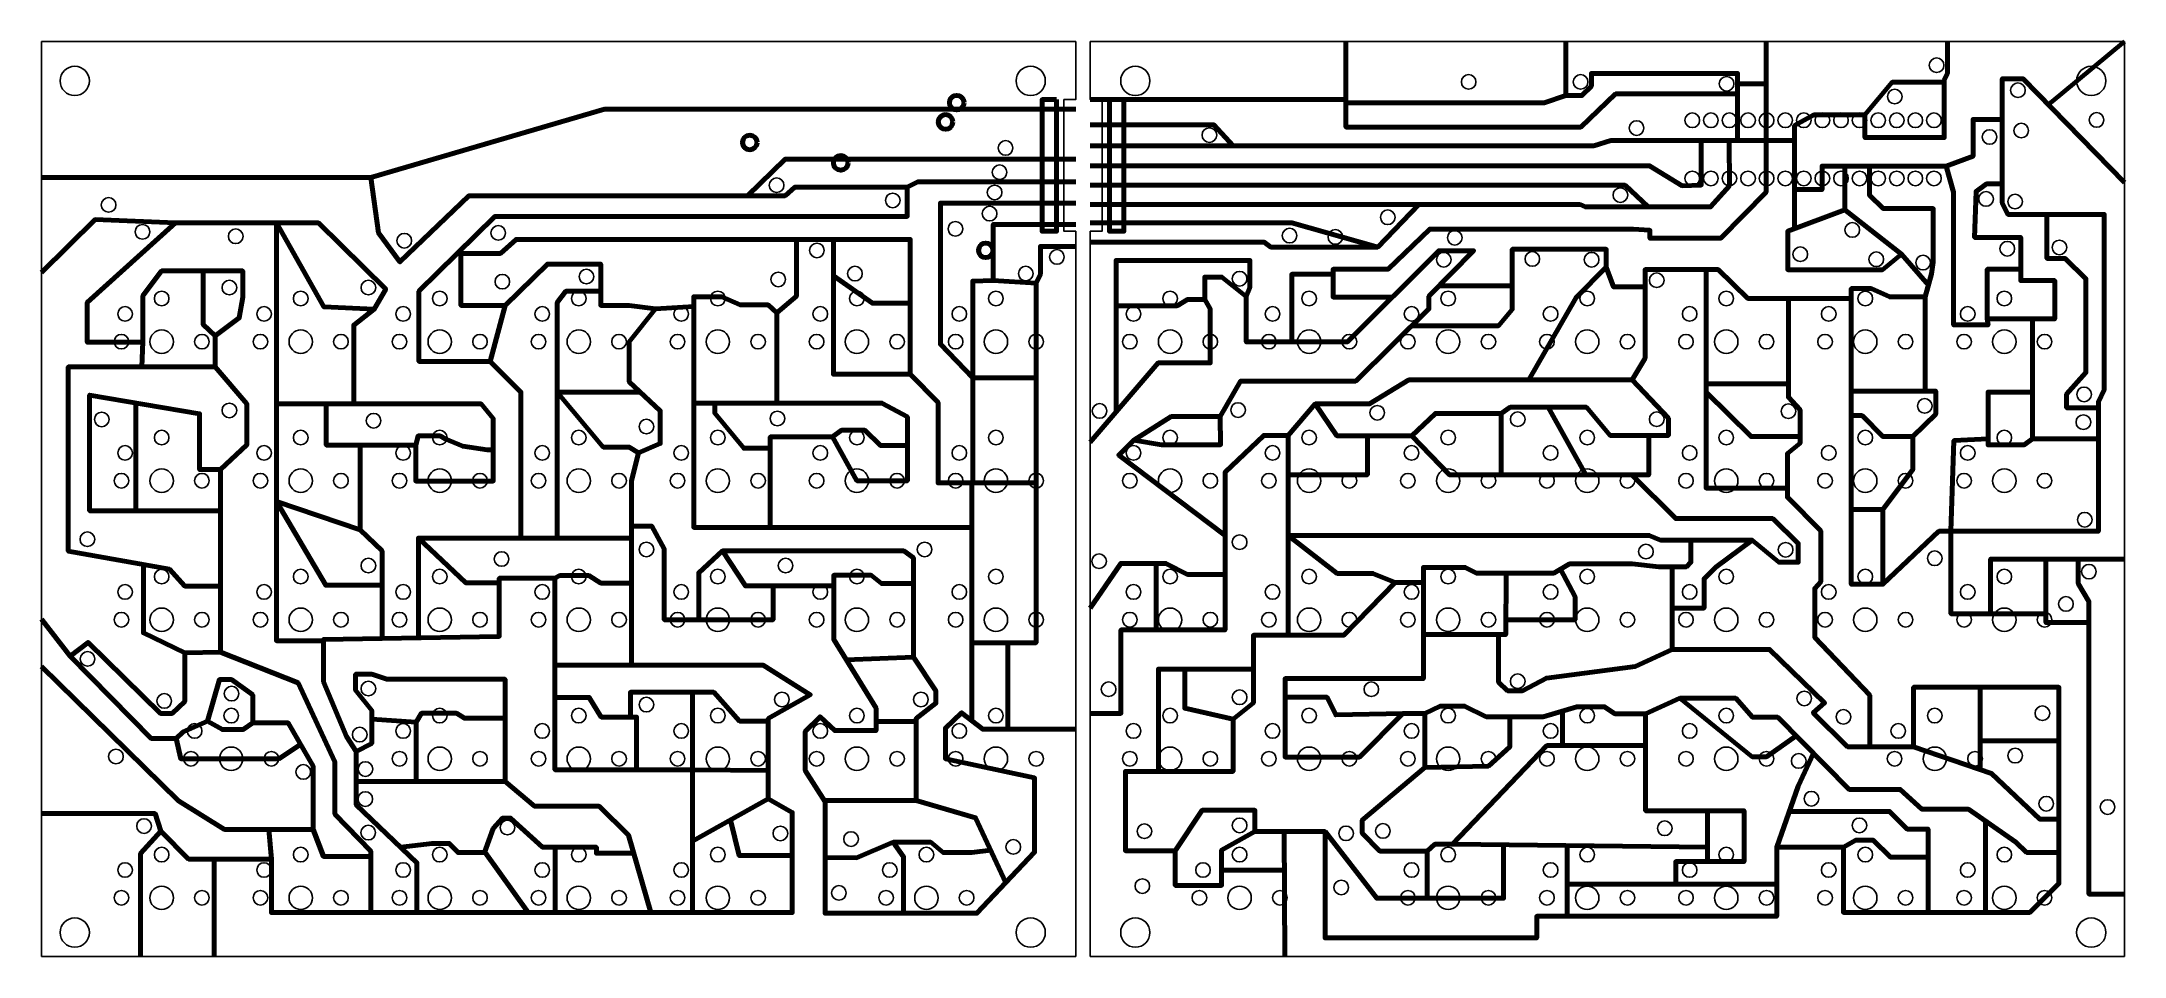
# Model space of a CAD drawing. Header units: millimetres. Extents: x -5 to 280, y -3 to 122.
import ezdxf

# ---------------------------------------------------------------- set-up
doc = ezdxf.new("R2010")
doc.units = ezdxf.units.MM
doc.layers.add('pcb-cuts', color=211, linetype='Continuous')
doc.layers.add('toolpath-pcb-bottom', color=155, linetype='Continuous', lineweight=200)

msp = doc.modelspace()

# ---------------------------------------------------------------- linework, layer by layer
at = {"layer": 'pcb-cuts'}
for points in [[(136.78, 95.84), (135.18, 95.84), (135.18, 113.84), (136.78, 113.84), (136.78, 121.75), (-4.52, 121.75), (-4.52, -3.25), (136.78, -3.25)], [(138.78, 95.84), (140.38, 95.84), (140.38, 113.84), (138.78, 113.84), (138.78, 121.75), (280.08, 121.75), (280.08, -3.25), (138.78, -3.25)]]:
    msp.add_lwpolyline(points, close=True, dxfattribs=at)
for centre, radius in [((0, 116.38), 2), ((130.63, 116.38), 2), ((144.93, 116.38), 2), ((190.48, 116.25), 1), ((205.78, 116.25), 1), ((225.73, 115.99), 1), ((254.43, 118.53), 1), ((275.56, 116.38), 2), ((120.52, 113.41), 1), ((248.71, 114.25), 1), ((265.54, 115.11), 1), ((119, 110.78), 1), ((221.04, 111), 1), ((223.58, 111), 1), ((226.12, 111), 1), ((228.66, 111), 1), ((231.2, 111), 1), ((233.74, 111), 1), ((236.28, 111), 1), ((238.82, 111), 1), ((241.36, 111), 1), ((243.9, 111), 1), ((246.44, 111), 1), ((248.98, 111), 1), ((251.52, 111), 1), ((254.06, 111), 1), ((276.28, 111.05), 1), ((92.25, 107.97), 1), ((127.2, 107.22), 1), ((155.05, 108.98), 1), ((213.42, 109.94), 1), ((261.66, 108.72), 1), ((265.99, 109.6), 1), ((104.67, 105.18), 1), ((95.91, 102.13), 1), ((126.38, 103.91), 1), ((221.04, 103.06), 1), ((223.58, 103.06), 1), ((226.12, 103.06), 1), ((228.66, 103.06), 1), ((231.2, 103.06), 1), ((233.74, 103.06), 1), ((236.28, 103.06), 1), ((238.82, 103.06), 1), ((241.36, 103.06), 1), ((243.9, 103.06), 1), ((246.44, 103.06), 1), ((248.98, 103.06), 1), ((251.52, 103.06), 1), ((254.06, 103.06), 1), ((4.63, 99.44), 1), ((111.79, 100.05), 1), ((125.7, 101.14), 1), ((211.21, 100.78), 1), ((261.18, 100.25), 1), ((265.15, 99.9), 1), ((120.35, 96.17), 1), ((125.02, 98.25), 1), ((179.43, 97.75), 1), ((242.9, 96.02), 1), ((9.26, 95.76), 1), ((22, 95.15), 1), ((45.03, 94.55), 1), ((57.87, 95.62), 1), ((101.42, 93.22), 1), ((124.5, 93.23), 1), ((166.01, 95.24), 1), ((172.27, 95.06), 1), ((188.58, 94.95), 1), ((264.08, 93.45), 1), ((271.21, 93.63), 1), ((134.21, 92.33), 1), ((187.08, 91.95), 1), ((199.18, 92.05), 1), ((207.28, 91.95), 1), ((235.8, 92.7), 1), ((246.18, 92.01), 1), ((252.58, 91.55), 1), ((21.13, 88.15), 1), ((40.13, 88.15), 1), ((58.43, 88.95), 1), ((69.93, 89.65), 1), ((96.13, 89.25), 1), ((106.62, 90.05), 1), ((129.96, 90.06), 1), ((159.18, 89.35), 1), ((216.18, 89.15), 1), ((6.88, 84.55), 1), ((11.88, 86.65), 1), ((25.88, 84.55), 1), ((30.88, 86.65), 1), ((44.88, 84.55), 1), ((49.88, 86.65), 1), ((63.88, 84.55), 1), ((68.88, 86.65), 1), ((82.88, 84.55), 1), ((87.88, 86.65), 1), ((101.88, 84.55), 1), ((106.88, 86.65), 1), ((120.88, 84.55), 1), ((125.88, 86.65), 1), ((144.68, 84.55), 1), ((149.68, 86.65), 1), ((163.68, 84.55), 1), ((168.68, 86.65), 1), ((182.68, 84.55), 1), ((187.68, 86.65), 1), ((201.68, 84.55), 1), ((206.68, 86.65), 1), ((220.68, 84.55), 1), ((225.68, 86.65), 1), ((239.68, 84.55), 1), ((244.68, 86.65), 1), ((258.68, 84.55), 1), ((263.68, 86.65), 1), ((6.38, 80.75), 1), ((11.88, 80.75), 1.6), ((17.38, 80.75), 1), ((25.38, 80.75), 1), ((30.88, 80.75), 1.6), ((36.38, 80.75), 1), ((44.38, 80.75), 1), ((49.88, 80.75), 1.6), ((55.38, 80.75), 1), ((63.38, 80.75), 1), ((68.88, 80.75), 1.6), ((74.38, 80.75), 1), ((82.38, 80.75), 1), ((87.88, 80.75), 1.6), ((93.38, 80.75), 1), ((101.38, 80.75), 1), ((106.88, 80.75), 1.6), ((112.38, 80.75), 1), ((120.38, 80.75), 1), ((125.88, 80.75), 1.6), ((131.38, 80.75), 1), ((144.18, 80.75), 1), ((149.68, 80.75), 1.6), ((155.18, 80.75), 1), ((163.18, 80.75), 1), ((168.68, 80.75), 1.6), ((174.18, 80.75), 1), ((182.18, 80.75), 1), ((187.68, 80.75), 1.6), ((193.18, 80.75), 1), ((201.18, 80.75), 1), ((206.68, 80.75), 1.6), ((212.18, 80.75), 1), ((220.18, 80.75), 1), ((225.68, 80.75), 1.6), ((231.18, 80.75), 1), ((239.18, 80.75), 1), ((244.68, 80.75), 1.6), ((250.18, 80.75), 1), ((258.18, 80.75), 1), ((263.68, 80.75), 1.6), ((269.18, 80.75), 1), ((274.58, 73.55), 1), ((21.13, 71.35), 1), ((96.03, 70.25), 1), ((140.04, 71.28), 1), ((158.98, 71.41), 1), ((177.98, 71.03), 1), ((197.18, 70.15), 1), ((216.18, 70.15), 1), ((234.18, 71.25), 1), ((252.81, 71.97), 1), ((3.7, 70.12), 1), ((11.88, 67.65), 1), ((30.88, 67.65), 1), ((40.83, 69.95), 1), ((49.88, 67.65), 1), ((68.88, 67.65), 1), ((78.13, 69.15), 1), ((87.88, 67.65), 1), ((106.88, 67.65), 1), ((125.88, 67.65), 1), ((149.68, 67.65), 1), ((168.68, 67.65), 1), ((187.68, 67.65), 1), ((206.68, 67.65), 1), ((225.68, 67.65), 1), ((244.68, 67.65), 1), ((263.68, 67.65), 1), ((274.48, 69.75), 1), ((6.88, 65.55), 1), ((25.88, 65.55), 1), ((44.88, 65.55), 1), ((63.88, 65.55), 1), ((82.88, 65.55), 1), ((101.88, 65.55), 1), ((120.88, 65.55), 1), ((144.68, 65.55), 1), ((163.68, 65.55), 1), ((182.68, 65.55), 1), ((201.68, 65.55), 1), ((220.68, 65.55), 1), ((239.68, 65.55), 1), ((258.68, 65.55), 1), ((6.38, 61.75), 1), ((11.88, 61.75), 1.6), ((17.38, 61.75), 1), ((25.38, 61.75), 1), ((30.88, 61.75), 1.6), ((36.38, 61.75), 1), ((44.38, 61.75), 1), ((49.88, 61.75), 1.6), ((55.38, 61.75), 1), ((63.38, 61.75), 1), ((68.88, 61.75), 1.6), ((74.38, 61.75), 1), ((82.38, 61.75), 1), ((87.88, 61.75), 1.6), ((93.38, 61.75), 1), ((101.38, 61.75), 1), ((106.88, 61.75), 1.6), ((112.38, 61.75), 1), ((120.38, 61.75), 1), ((125.88, 61.75), 1.6), ((131.38, 61.75), 1), ((144.18, 61.75), 1), ((149.68, 61.75), 1.6), ((155.18, 61.75), 1), ((163.18, 61.75), 1), ((168.68, 61.75), 1.6), ((174.18, 61.75), 1), ((182.18, 61.75), 1), ((187.68, 61.75), 1.6), ((193.18, 61.75), 1), ((201.18, 61.75), 1), ((206.68, 61.75), 1.6), ((212.18, 61.75), 1), ((220.18, 61.75), 1), ((225.68, 61.75), 1.6), ((231.18, 61.75), 1), ((239.18, 61.75), 1), ((244.68, 61.75), 1.6), ((250.18, 61.75), 1), ((258.18, 61.75), 1), ((263.68, 61.75), 1.6), ((269.18, 61.75), 1), ((274.67, 56.42), 1), ((1.73, 53.75), 1), ((159.18, 53.35), 1), ((58.33, 51.05), 1), ((78.13, 52.35), 1), ((116.13, 52.35), 1), ((139.98, 50.75), 1), ((214.71, 52.07), 1), ((233.79, 52.31), 1), ((254.18, 51.15), 1), ((11.88, 48.65), 1), ((30.88, 48.65), 1), ((40.13, 50.15), 1), ((49.88, 48.65), 1), ((68.88, 48.65), 1), ((87.88, 48.65), 1), ((97.13, 50.15), 1), ((106.88, 48.65), 1), ((125.88, 48.65), 1), ((149.68, 48.65), 1), ((168.68, 48.65), 1), ((187.68, 48.65), 1), ((206.68, 48.65), 1), ((225.68, 48.65), 1), ((244.68, 48.65), 1), ((263.68, 48.65), 1), ((275.23, 49.32), 1), ((6.88, 46.55), 1), ((25.88, 46.55), 1), ((44.88, 46.55), 1), ((63.88, 46.55), 1), ((82.88, 46.55), 1), ((101.88, 46.55), 1), ((120.88, 46.55), 1), ((144.68, 46.55), 1), ((163.68, 46.55), 1), ((182.68, 46.55), 1), ((201.68, 46.55), 1), ((220.68, 46.55), 1), ((239.68, 46.55), 1), ((258.68, 46.55), 1), ((272.1, 44.91), 1), ((6.38, 42.75), 1), ((11.88, 42.75), 1.6), ((17.38, 42.75), 1), ((25.38, 42.75), 1), ((30.88, 42.75), 1.6), ((36.38, 42.75), 1), ((44.38, 42.75), 1), ((49.88, 42.75), 1.6), ((55.38, 42.75), 1), ((63.38, 42.75), 1), ((68.88, 42.75), 1.6), ((74.38, 42.75), 1), ((82.38, 42.75), 1), ((87.88, 42.75), 1.6), ((93.38, 42.75), 1), ((101.38, 42.75), 1), ((106.88, 42.75), 1.6), ((112.38, 42.75), 1), ((120.38, 42.75), 1), ((125.88, 42.75), 1.6), ((131.38, 42.75), 1), ((144.18, 42.75), 1), ((149.68, 42.75), 1.6), ((155.18, 42.75), 1), ((163.18, 42.75), 1), ((168.68, 42.75), 1.6), ((174.18, 42.75), 1), ((182.18, 42.75), 1), ((187.68, 42.75), 1.6), ((193.18, 42.75), 1), ((201.18, 42.75), 1), ((206.68, 42.75), 1.6), ((212.18, 42.75), 1), ((220.18, 42.75), 1), ((225.68, 42.75), 1.6), ((231.18, 42.75), 1), ((239.18, 42.75), 1), ((244.68, 42.75), 1.6), ((250.18, 42.75), 1), ((258.18, 42.75), 1), ((263.68, 42.75), 1.6), ((269.18, 42.75), 1), ((1.75, 37.4), 1), ((40.13, 33.35), 1), ((141.28, 33.25), 1), ((177.18, 33.25), 1), ((197.18, 34.35), 1), ((12.23, 31.65), 1), ((21.43, 32.65), 1), ((78.13, 31.15), 1), ((96.63, 31.85), 1), ((115.63, 31.85), 1), ((159.18, 32.15), 1), ((236.33, 31.99), 1), ((16.38, 27.55), 1), ((21.38, 29.65), 1), ((44.88, 27.55), 1), ((49.88, 29.65), 1), ((63.88, 27.55), 1), ((68.88, 29.65), 1), ((82.88, 27.55), 1), ((87.88, 29.65), 1), ((101.88, 27.55), 1), ((106.88, 29.65), 1), ((120.88, 27.55), 1), ((125.88, 29.65), 1), ((144.68, 27.55), 1), ((149.68, 29.65), 1), ((163.68, 27.55), 1), ((168.68, 29.65), 1), ((182.68, 27.55), 1), ((187.68, 29.65), 1), ((201.68, 27.55), 1), ((206.68, 29.65), 1), ((220.68, 27.55), 1), ((225.68, 29.65), 1), ((241.7, 29.48), 1), ((249.18, 27.55), 1), ((254.18, 29.65), 1), ((268.88, 29.98), 1), ((38.94, 27.05), 1), ((5.63, 24.06), 1), ((15.88, 23.75), 1), ((21.38, 23.75), 1.6), ((26.88, 23.75), 1), ((31.23, 21.95), 1), ((39.73, 22.35), 1), ((44.38, 23.75), 1), ((49.88, 23.75), 1.6), ((55.38, 23.75), 1), ((63.38, 23.75), 1), ((68.88, 23.75), 1.6), ((74.38, 23.75), 1), ((82.38, 23.75), 1), ((87.88, 23.75), 1.6), ((93.38, 23.75), 1), ((101.38, 23.75), 1), ((106.88, 23.75), 1.6), ((112.38, 23.75), 1), ((120.38, 23.75), 1), ((125.88, 23.75), 1.6), ((131.38, 23.75), 1), ((144.18, 23.75), 1), ((149.68, 23.75), 1.6), ((155.18, 23.75), 1), ((163.18, 23.75), 1), ((168.68, 23.75), 1.6), ((174.18, 23.75), 1), ((182.18, 23.75), 1), ((187.68, 23.75), 1.6), ((193.18, 23.75), 1), ((201.18, 23.75), 1), ((206.68, 23.75), 1.6), ((212.18, 23.75), 1), ((220.18, 23.75), 1), ((225.68, 23.75), 1.6), ((231.18, 23.75), 1), ((235.58, 23.45), 1), ((248.68, 23.75), 1), ((254.18, 23.75), 1.6), ((259.68, 23.75), 1), ((265.16, 24.18), 1), ((39.71, 18.25), 1), ((237.32, 18.29), 1), ((269.4, 17.61), 1), ((277.79, 17.15), 1), ((9.47, 14.56), 1), ((40.11, 13.66), 1), ((59.13, 14.35), 1), ((96.43, 13.55), 1), ((146.18, 13.85), 1), ((159.18, 14.65), 1), ((173.73, 13.56), 1), ((178.76, 13.89), 1), ((217.28, 14.25), 1), ((243.88, 14.65), 1), ((11.88, 10.65), 1), ((30.88, 10.65), 1), ((49.88, 10.65), 1), ((68.88, 10.65), 1), ((87.88, 10.65), 1), ((106.08, 12.78), 1), ((116.38, 10.65), 1), ((128.25, 11.71), 1), ((159.18, 10.65), 1), ((187.68, 10.65), 1), ((206.68, 10.65), 1), ((225.68, 10.65), 1), ((244.68, 10.65), 1), ((263.68, 10.65), 1), ((6.88, 8.55), 1), ((25.88, 8.55), 1), ((44.88, 8.55), 1), ((63.88, 8.55), 1), ((82.88, 8.55), 1), ((111.38, 8.55), 1), ((154.18, 8.55), 1), ((182.68, 8.55), 1), ((201.68, 8.55), 1), ((220.68, 8.55), 1), ((239.68, 8.55), 1), ((258.68, 8.55), 1), ((6.38, 4.75), 1), ((11.88, 4.75), 1.6), ((17.38, 4.75), 1), ((25.38, 4.75), 1), ((30.88, 4.75), 1.6), ((36.38, 4.75), 1), ((44.38, 4.75), 1), ((49.88, 4.75), 1.6), ((55.38, 4.75), 1), ((63.38, 4.75), 1), ((68.88, 4.75), 1.6), ((74.38, 4.75), 1), ((82.38, 4.75), 1), ((87.88, 4.75), 1.6), ((93.38, 4.75), 1), ((104.42, 5.42), 1), ((110.88, 4.75), 1), ((116.38, 4.75), 1.6), ((121.88, 4.75), 1), ((145.89, 6.35), 1), ((153.68, 4.75), 1), ((159.18, 4.75), 1.6), ((164.68, 4.75), 1), ((173.07, 6.16), 1), ((182.18, 4.75), 1), ((187.68, 4.75), 1.6), ((193.18, 4.75), 1), ((201.18, 4.75), 1), ((206.68, 4.75), 1.6), ((212.18, 4.75), 1), ((220.18, 4.75), 1), ((225.68, 4.75), 1.6), ((231.18, 4.75), 1), ((239.18, 4.75), 1), ((244.68, 4.75), 1.6), ((250.18, 4.75), 1), ((258.18, 4.75), 1), ((263.68, 4.75), 1.6), ((269.18, 4.75), 1), ((0, 0), 2), ((130.63, 0), 2), ((144.93, 0), 2), ((275.56, 0), 2)]:
    msp.add_circle(centre, radius, dxfattribs=at)
at = {"layer": 'toolpath-pcb-bottom'}
for points in [[(173.71, 113.38), (173.71, 121.75)], [(227.22, 115.99), (227.22, 117.42), (207.25, 117.42), (207.25, 115.68), (205.95, 114.38), (203.74, 114.38), (203.74, 121.75)], [(235.01, 108.24), (231.13, 108.24), (231.13, 121.75)], [(263.39, 111.12), (259.4, 111.12), (259.4, 106.08), (255.71, 104.75), (238.77, 104.75), (238.77, 101.54), (235.01, 101.54), (235.01, 110.27), (237.64, 111.73), (244.62, 111.73), (244.62, 108.64), (255.47, 108.64), (255.47, 116.52), (255.91, 117.41), (255.91, 121.75)], [(280.08, 121.75), (271.55, 114.68), (269.71, 113.15)], [(227.22, 114.6), (210.56, 114.6), (205.82, 110.08), (173.71, 110.08), (173.71, 113.38), (200.79, 113.38), (203.74, 114.38)], [(231.13, 115.99), (227.22, 115.99), (227.22, 108.24)], [(244.62, 111.73), (248.35, 116.21), (255.47, 116.21)], [(261.79, 43.57), (256.38, 43.57), (256.38, 54.85), (276.54, 54.85), (276.54, 72.54), (277.33, 74.18), (277.33, 98.13), (264.18, 98.13), (263.39, 99.71), (263.39, 116.67), (266.25, 116.67), (268.23, 114.67), (280.08, 102.51)], [(40.44, 103.17), (72.4, 112.51), (136.78, 112.51)], [(138.78, 113.84), (173.71, 113.84)], [(226.09, 108.24), (209.92, 108.24), (207.6, 107.52), (158.32, 107.52), (155.65, 110.4), (138.78, 110.4)], [(231.13, 108.24), (226.09, 108.24), (226.12, 102.06), (223.53, 99.16), (206.44, 99.16), (205.71, 99.49), (183.68, 99.49), (178.06, 93.67), (163.46, 93.67), (162.52, 94.36), (138.78, 94.36)], [(222.27, 108.24), (222.27, 102.14), (219.65, 102.06), (215.2, 104.8), (138.78, 104.8)], [(231.13, 108.24), (231.13, 101.17), (224.93, 94.88), (215.24, 94.88), (215.24, 95.97), (212.98, 96.14), (185.16, 96.14), (179.46, 90.65), (171.95, 90.65), (171.95, 86.85), (180.15, 86.85)], [(91.95, 100.69), (97.1, 105.71), (136.78, 105.71)], [(158.32, 107.52), (138.78, 107.52)], [(46.96, 40.27), (46.96, 53.91), (60.96, 53.91), (60.96, 73.86), (56.78, 78.06), (47.03, 78.06), (47.03, 87.65), (57.41, 97.87), (113.76, 97.87), (113.76, 101.87), (98.41, 101.87), (97.07, 100.69), (53.86, 100.69), (44.43, 91.65), (41.52, 95.61), (40.44, 103.17), (-4.52, 103.17)], [(113.76, 101.87), (115.22, 102.61), (136.78, 102.61)], [(241.87, 104.75), (241.87, 98.76), (249.61, 92.73), (253.3, 88.45)], [(252.86, 86.86), (253.74, 90.04), (253.96, 91.6), (253.96, 98.93), (247.14, 98.93), (245.25, 100.78), (245.25, 104.75)], [(255.71, 104.75), (256.75, 101.17), (256.75, 83.04), (261.47, 83.04), (261.35, 83.85)], [(136.78, 99.69), (118.3, 99.69), (118.3, 80.4), (122.72, 75.79), (122.72, 61.44), (117.98, 61.44), (117.98, 72.44), (114.17, 76.29), (114.17, 94.73), (60.31, 94.73), (58.2, 92.81), (52.28, 92.81)], [(214.99, 99.16), (211.85, 102.12), (138.78, 102.12)], [(235.01, 101.54), (235.01, 96.2)], [(276.54, 67.48), (267.51, 67.48), (267.51, 83.85), (270.58, 83.85), (270.58, 89.1), (265.92, 89.1), (265.92, 94.99), (259.62, 94.99), (259.82, 101.28), (261.23, 102.3), (263.39, 102.3)], [(-4.52, 90.2), (2.78, 97.43), (13.77, 96.98)], [(40.45, 2.74), (40.45, 11.13), (35.55, 16.2), (35.55, 23.33), (30.52, 34.12), (19.94, 38.34), (19.94, 63.27), (23.53, 66.67), (23.53, 72.25), (19.19, 77.3), (19.19, 81.53), (22.48, 84), (22.97, 86.81), (22.97, 90.43), (11.86, 90.43), (9.31, 87.03), (9.31, 80.67), (1.72, 80.67), (1.72, 86.11), (13.77, 96.98), (27.57, 96.98), (27.57, 39.87), (34.01, 39.87)], [(27.57, 96.98), (33.33, 96.98), (42.5, 87.94), (40.93, 85.18), (38.13, 83.01), (38.13, 72.24), (55.55, 72.24), (57.2, 70.23), (57.2, 61.69), (46.6, 61.69), (46.6, 66.62), (38.99, 66.62), (38.99, 55.04), (42, 52.15), (42, 40.2)], [(40.93, 85.18), (34.05, 85.49), (27.57, 96.98)], [(136.78, 96.78), (125.52, 96.78), (125.52, 89.11), (131.38, 88.75)], [(183.68, 99.49), (138.78, 99.49)], [(178.06, 93.67), (166.3, 97), (138.78, 97)], [(249.61, 92.73), (247.01, 90.59), (234.08, 90.59), (234.08, 95.85), (241.87, 98.76)], [(269.5, 98.13), (269.5, 92.13), (271.98, 92.13), (274.82, 89.35), (274.82, 76.53), (272.19, 73.58), (272.19, 71.71), (276.54, 71.71)], [(95.05, 55.36), (95.05, 67.74), (103.56, 67.74), (106.88, 61.75), (113.78, 61.75), (113.78, 70.47), (110.31, 72.35), (95.96, 72.35), (95.96, 84.67), (98.61, 86.96), (98.61, 94.73)], [(103.67, 94.73), (103.67, 76.29), (113.78, 76.29), (114.17, 76.29)], [(79.38, 85.26), (75.78, 85.71), (71.89, 85.71), (71.89, 91.36), (64.6, 91.36), (58.82, 85.71), (52.77, 85.71), (52.77, 92.81)], [(127.5, 27.78), (127.5, 39.61), (131.38, 39.61), (131.38, 88.75), (131.96, 89.99), (131.96, 93.76), (136.78, 93.76)], [(157.2, 54.28), (142.66, 65.26), (144.74, 67.31), (149.85, 70.51), (156.53, 70.51), (159.31, 75.37), (175.05, 75.37), (185.05, 85.22), (185.05, 86.96), (191.16, 93.18), (186.39, 93.18), (173.91, 80.71), (160.08, 80.71), (160.08, 86.91), (156.77, 89.57), (154.42, 89.57), (154.42, 86.53), (155.18, 85.22), (155.18, 77.84), (148.03, 77.84), (138.78, 67.02)], [(160.08, 86.91), (160.59, 88.17), (160.59, 91.86), (142.3, 91.86), (142.3, 71.14)], [(165.82, 67.94), (169.52, 72.24), (176.94, 72.24), (182.29, 75.52), (198.69, 75.52), (205.15, 86.8), (209.29, 90.92), (209.29, 93.37), (196.44, 93.37), (196.44, 85.16), (194.58, 82.92), (182.71, 82.92)], [(19.19, 81.53), (17.53, 83.1), (17.53, 90.43)], [(114.17, 85.99), (109, 85.99), (103.67, 89.76)], [(122.72, 75.79), (122.72, 89.03), (125.52, 89.11)], [(166.3, 80.71), (166.3, 89.96), (171.95, 89.96)], [(196.44, 88.38), (186.44, 88.38)], [(209.29, 90.92), (210.29, 88.24), (214.6, 88.24), (214.6, 78.5), (212.83, 75.52)], [(214.6, 88.24), (214.6, 90.6), (222.93, 90.6), (222.93, 60.74), (234.04, 60.74)], [(234.18, 86.65), (228.62, 86.65), (224.59, 90.6), (222.93, 90.6)], [(267.51, 83.85), (261.35, 83.85), (261.35, 90.65), (265.92, 90.65)], [(56.78, 78.06), (58.82, 85.71)], [(71.89, 87.65), (67.1, 87.65), (65.94, 86.11), (65.94, 73.85), (77.29, 73.85)], [(76.07, 55.56), (76.07, 61.75), (77.02, 65.58), (80, 66.83), (80, 71.31), (75.78, 75.26), (75.78, 80.75), (79.38, 85.26), (84.58, 85.55), (84.58, 55.36), (122.6, 55.36), (122.6, 28.94)], [(95.96, 84.67), (94.78, 85.77), (90.95, 85.77), (88.41, 86.9), (84.58, 86.9), (84.58, 85.55)], [(154.42, 86.53), (152.08, 86.53), (150.63, 85.66), (142.3, 85.66)], [(256.38, 54.85), (254.74, 54.85), (247.08, 47.6), (242.77, 47.6), (242.77, 86.65), (234.18, 86.65), (234.18, 73.15), (235.77, 71.45), (235.77, 66.87), (234.04, 65.46), (234.04, 59.5), (238.6, 54.88), (238.6, 47.93), (237.78, 47.02), (237.78, 40.33), (245.29, 32.42), (245.29, 25.4), (251.28, 25.4), (251.28, 33.52), (271.13, 33.52), (271.13, 6.7), (267.17, 2.75), (241.68, 2.75), (241.68, 11.65), (232.58, 11.65), (232.58, 2.24), (199.78, 2.24), (199.78, -0.74), (170.86, -0.74), (170.86, 13.8), (165.29, 13.8), (165.37, -3.25)], [(252.86, 74), (252.86, 86.86), (248.03, 86.86), (245.49, 88), (242.77, 88), (242.77, 86.65)], [(9.31, 80.75), (9.15, 77.3)], [(19.19, 77.3), (-0.89, 77.3), (-0.89, 52.13), (12.94, 49.65), (15.04, 47.36), (19.94, 47.36)], [(122.72, 75.79), (131.38, 75.79)], [(176.65, 67.9), (182.7, 67.9), (185.94, 70.95), (194.93, 70.95), (196.15, 71.79), (206.58, 71.79), (209.81, 67.95), (217.77, 67.95), (217.77, 70.28), (212.83, 75.52), (198.69, 75.52)], [(234.18, 74.97), (222.93, 74.97)], [(251.18, 67.78), (254.31, 70.84), (254.31, 74), (242.77, 74)], [(19.94, 63.27), (17.05, 63.27), (17.05, 70.91), (2.02, 73.45), (2.02, 57.64), (19.94, 57.64)], [(8.37, 57.64), (8.37, 72.38)], [(38.13, 72.24), (27.57, 72.24)], [(38.99, 66.62), (34.36, 66.62), (34.36, 72.24)], [(65.94, 73.85), (65.94, 53.91), (60.96, 53.91)], [(77.02, 65.58), (75.78, 66.35), (72.22, 66.35), (65.94, 73.85)], [(87.47, 72.35), (84.58, 72.35)], [(95.07, 66.18), (91.42, 66.18), (87.47, 70.98), (87.47, 72.35), (95.96, 72.35)], [(165.82, 62.57), (176.65, 62.57), (176.65, 67.9), (172.46, 67.9), (169.52, 72.24)], [(215.09, 67.94), (215.09, 62.55), (206.48, 62.55), (201.36, 71.79)], [(235.77, 67.79), (229.08, 67.79), (222.93, 73.85)], [(267.51, 73.85), (261.46, 73.85), (261.46, 66.65), (266.37, 66.65), (267.51, 67.48)], [(103.56, 67.74), (104.79, 68.65), (107.98, 68.65), (110.12, 66.54), (113.78, 66.54)], [(144.74, 67.31), (148.51, 66.67), (156.58, 66.67), (156.53, 70.51)], [(206.48, 62.55), (194.93, 62.55), (194.93, 70.95)], [(247.08, 57.82), (251.18, 63.3), (251.18, 67.78), (247.09, 67.78), (244.25, 70.65), (242.77, 70.65)], [(57.2, 65.96), (56.36, 65.96), (53.03, 66.45), (50.62, 67.45), (49.92, 67.88), (46.91, 67.88), (46.6, 66.62)], [(138.78, 29.94), (142.96, 29.94), (142.96, 41.37), (157.2, 41.37), (157.2, 62.91), (162.49, 67.94), (165.82, 67.94), (165.82, 40.63)], [(194.93, 62.55), (187.88, 62.55), (182.7, 67.9)], [(261.46, 67.46), (256.78, 67.24), (256.38, 54.85)], [(122.6, 55.36), (122.6, 61.44)], [(122.72, 61.44), (131.38, 61.44)], [(165.82, 54.28), (215.16, 54.28), (216.69, 53.64), (229.2, 53.64), (232.88, 50.6), (235.51, 50.6), (235.51, 53.18), (232.03, 56.58), (218.78, 56.58), (212.78, 62.55)], [(38.99, 55.04), (27.57, 58.92)], [(42, 47.47), (34.3, 47.47), (27.57, 58.92)], [(247.08, 47.6), (247.08, 57.82), (242.77, 57.82)], [(19.07, -3.25), (19.07, 10.05), (26.87, 10.05), (26.87, 2.74), (98.04, 2.74), (98.04, 16.43), (94.78, 18.26), (94.78, 29.24), (100.51, 32.49), (94.07, 36.56), (76.07, 36.56), (76.07, 55.56), (78.84, 55.56), (80.55, 52.43), (80.55, 42.75), (95.43, 42.75), (95.43, 47.38), (103.73, 47.38), (103.73, 40.03), (109.5, 30.65), (109.5, 27.6), (103.85, 27.6), (101.85, 29.5), (99.83, 27.49), (99.83, 22.15), (102.53, 17.87), (102.53, 2.65), (123.28, 2.65), (131.16, 10.97), (131.16, 21.14), (118.98, 23.75), (118.98, 27.95), (121.18, 30.05), (124.07, 27.78), (136.78, 27.78)], [(180.42, 47.83), (177.4, 49.08), (172.5, 49.08), (165.82, 54.28)], [(58.02, 47.79), (53.45, 47.79), (46.96, 53.91)], [(65.94, 53.91), (76.07, 53.91)], [(127.22, 6.81), (123.11, 15.7), (114.96, 18.06), (114.96, 29.24), (117.68, 31.33), (117.68, 33.02), (114.6, 37.65), (114.6, 51.23), (113.31, 52.16), (88.51, 52.16), (85.27, 49.17), (85.27, 42.75)], [(95.43, 47.38), (91.64, 47.38), (88.51, 52.16)], [(184.29, 47.83), (184.29, 49.89), (190.02, 49.89), (191.57, 49.11), (202.11, 49.11), (204.28, 50.39), (212.84, 50.39), (216.46, 50), (220.24, 50), (220.86, 50.6), (220.86, 53.64)], [(218.3, 44.35), (222.66, 44.35), (222.66, 48.36), (224.24, 49.95), (229.2, 53.64)], [(15.03, 38.25), (9.38, 40.94), (9.38, 50.29)], [(78.74, 2.74), (75.68, 13.31), (71.67, 17.26), (62.84, 17.26), (58.8, 20.63), (58.8, 34.61), (42.64, 34.61), (40.58, 35.29), (38.37, 35.29), (38.37, 33.12), (40.58, 30.35), (40.58, 25.85), (38.48, 24.74), (37.15, 26.8), (34.01, 34.27), (34.01, 40.06), (58.02, 40.47), (58.02, 48.42), (65.61, 48.42), (65.61, 22.25), (84.42, 22.25), (84.42, 2.74)], [(65.61, 48.42), (66.3, 48.79), (70.26, 48.79), (71.87, 47.76), (76.07, 47.76)], [(103.73, 47.38), (103.73, 48.84), (108.85, 48.84), (110.25, 47.7), (114.6, 47.7)], [(147.78, 50.45), (142.94, 50.45), (138.78, 44.35)], [(157.2, 48.94), (152.05, 48.94), (149.11, 50.45), (147.78, 50.45), (147.78, 41.37)], [(195.59, 49.11), (195.56, 40.72), (184.29, 40.72)], [(194.58, 40.72), (194.58, 34.21), (195.81, 33.05), (197.84, 33.05), (201.11, 34.77), (213.22, 36.34), (218.3, 38.7), (218.3, 50)], [(203.03, 49.65), (205.02, 45.86), (205.02, 42.75), (195.57, 42.75)], [(269.37, 51.05), (261.79, 51.05), (261.79, 43.57), (269.37, 43.57)], [(275.23, 42.37), (269.37, 42.37), (269.37, 51.05), (273.78, 51.05)], [(280.08, 5.25), (275.23, 5.25), (275.23, 45.25), (273.78, 47.71), (273.78, 51.05), (280.08, 51.05)], [(150.38, 11.18), (143.58, 11.18), (143.58, 22.02), (158.29, 22.02), (158.29, 29.17), (161.07, 31.39), (161.07, 40.63), (173.41, 40.63), (180.42, 47.83), (184.29, 47.83), (184.29, 34.71), (165.4, 34.71), (165.4, 23.98), (175.58, 23.98), (181.49, 29.94), (184.5, 29.94), (184.5, 22.54), (175.95, 15.38), (175.95, 13.58), (178.34, 11.14), (184.82, 11.14), (184.82, 4.7), (177.92, 4.7), (170.86, 13.8)], [(-0.62, 37.77), (-4.52, 42.85)], [(40.45, 10.4), (33.98, 10.4), (32.57, 14.1), (32.57, 22.73), (29.17, 28.65), (24.32, 28.65), (24.32, 32.47), (21.44, 34.58), (19.77, 34.58), (18.15, 28.87), (14.82, 27.42), (13.86, 26.54), (10.44, 26.54), (-0.62, 37.77), (1.83, 39.66), (11.71, 29.94), (13.32, 29.94), (15.03, 31.57), (15.03, 38.25), (19.94, 38.34)], [(114.6, 37.65), (105.43, 37.26)], [(127.5, 39.61), (122.6, 39.61)], [(245.29, 25.4), (242.26, 25.4), (237.57, 30.03), (239.11, 31.39), (231.6, 38.7), (218.3, 38.7)], [(32.57, 14.1), (20.48, 14.1), (14.19, 18), (-4.52, 36.36)], [(76.07, 36.56), (65.61, 36.56)], [(148.08, 22.02), (148.08, 36.01), (151.68, 36.01)], [(161.07, 36.01), (151.68, 36.01), (151.68, 30.65), (158.29, 29.17)], [(65.61, 32.13), (70.3, 32.13), (71.94, 29.45), (76.77, 29.45), (76.77, 22.25)], [(75.94, 29.45), (75.94, 32.85), (84.42, 32.85), (84.42, 22.25)], [(84.42, 32.85), (87.33, 32.85), (90.86, 28.9), (94.78, 28.9)], [(165.4, 32.15), (171.14, 32.15), (172.31, 29.75), (181.49, 29.94)], [(184.5, 29.94), (186.6, 30.94), (189.93, 30.94), (192.89, 29.49), (200.65, 29.49), (205.25, 30.86), (209.05, 30.86), (210.45, 29.91), (214.65, 29.91), (219.34, 32.02), (226.98, 32.02), (229.27, 29.42), (232.72, 29.42), (242.47, 19.57), (249.46, 19.57), (252.41, 16.85), (258.78, 16.85), (265.25, 12.37), (266.71, 10.95), (271.13, 10.95)], [(219.34, 32.02), (229.24, 24.02), (231.18, 24.02), (235.23, 26.89)], [(260.37, 22.29), (260.37, 33.52)], [(18.15, 28.87), (20.19, 27.74), (23.01, 27.74), (24.32, 28.65)], [(40.58, 29.17), (46.67, 28.74), (46.67, 20.63)], [(46.67, 28.74), (47.38, 29.97), (52.18, 29.97), (53.25, 29.29), (58.8, 29.29)], [(114.96, 28.84), (109.5, 28.84)], [(184.5, 22.54), (193.18, 22.75), (196.12, 25.39), (196.12, 29.49)], [(184.82, 11.14), (185.85, 12.06), (188.26, 12.06), (201.18, 25.55), (203.32, 25.55), (203.32, 30.29)], [(203.32, 25.55), (214.65, 25.55), (214.65, 29.91)], [(30.87, 25.69), (27.88, 23.75), (14.48, 23.75), (13.86, 26.54)], [(260.37, 26.21), (271.13, 26.21)], [(38.48, 24.74), (38.48, 17.45), (46.75, 9.55), (46.75, 2.74)], [(214.65, 25.55), (214.65, 16.65), (228.11, 16.65), (228.11, 9.71), (218.78, 9.71), (218.78, 6.62), (232.58, 6.62)], [(232.58, 11.65), (235.53, 20), (237.6, 24.5)], [(271.13, 15.48), (268.55, 15.48), (261.93, 21.76), (251.28, 25.4)], [(58.8, 20.63), (38.48, 20.63)], [(84.42, 22.25), (94.78, 22.15)], [(94.78, 18.26), (84.42, 12.5)], [(114.96, 18.06), (102.53, 18.06), (102.53, 17.87)], [(11.78, 13.87), (10.99, 16.26), (-4.52, 16.26)], [(44.55, 11.65), (48.84, 12.19), (51.18, 12.19), (52.38, 10.92), (55.98, 10.92), (57.19, 14.2), (58.47, 15.64), (59.57, 15.64), (63.93, 11.65), (71.29, 11.65), (71.29, 10.83), (76.4, 10.83)], [(98.04, 10.52), (90.81, 10.52), (89.6, 15.38)], [(161.27, 13.8), (161.27, 16.71), (154.05, 16.71), (150.38, 11.18), (150.38, 6.44), (156.72, 6.44), (156.72, 8.55)], [(223.11, 16.65), (223.11, 9.71)], [(253.26, 10.29), (253.26, 14.14), (250.4, 14.14), (247.99, 16.56), (234.31, 16.56)], [(261.12, 2.75), (261.12, 15.23)], [(19.07, 10.05), (15.55, 10.05), (11.78, 13.87), (9, 10.82), (9, -3.25)], [(26.87, 10.05), (26.53, 14.1)], [(65.63, 11.65), (65.63, 2.74)], [(125.17, 11.26), (122.57, 10.94), (118.68, 10.94), (117, 12.34), (111.86, 12.34), (106.84, 10.23), (102.53, 10.26)], [(111.86, 12.34), (113.26, 10.36), (113.26, 2.65)], [(165.29, 13.8), (161.27, 13.8), (156.72, 11.28), (156.72, 8.55), (165.32, 8.55)], [(184.82, 4.7), (195.25, 4.7), (195.25, 11.98)], [(188.26, 12.06), (223.11, 11.65)], [(218.78, 6.62), (203.95, 6.62), (203.95, 11.87)], [(241.68, 11.65), (243.39, 12.64), (245.74, 12.64), (248.14, 10.29), (253.26, 10.29), (253.26, 2.75)], [(56.07, 10.94), (61.98, 2.74)], [(203.95, 6.62), (203.95, 2.24)]]:
    msp.add_lwpolyline(points, dxfattribs=at)
for points in [[(134.18, 113.84), (134.18, 95.84), (132.18, 95.84), (132.18, 113.84)], [(141.38, 113.84), (141.38, 95.84), (143.38, 95.84), (143.38, 113.84)]]:
    msp.add_lwpolyline(points, close=True, dxfattribs=at)
for centre in [(120.52, 113.41), (119, 110.78), (92.25, 107.97), (104.67, 105.18), (124.5, 93.23)]:
    msp.add_circle(centre, 1, dxfattribs=at)

doc.saveas('drawing.dxf')
